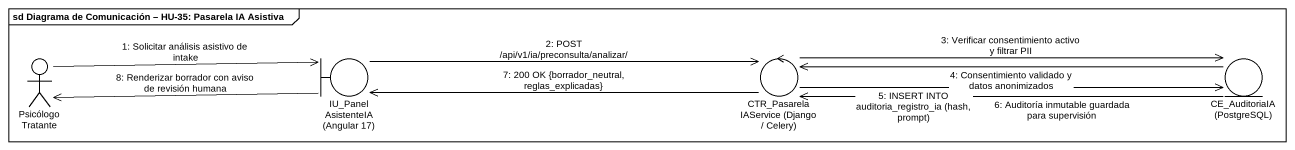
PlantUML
@startuml
mainframe sd Diagrama de Comunicación – HU-35: Pasarela IA Asistiva
actor "Psicólogo Tratante" as Psicólogo_Tratante
boundary "IU_PanelAsistenteIA (Angular 17)" as IU_PanelAsistenteIA_Angular
control "CTR_PasarelaIAService (Django / Celery)" as CTR_PasarelaIAService
entity "CE_AuditoriaIA (PostgreSQL)" as CE_AuditoriaIA_PostgreSQL
Psicólogo_Tratante -right-> IU_PanelAsistenteIA_Angular : 1: Solicitar análisis asistivo de intake
IU_PanelAsistenteIA_Angular -left-> Psicólogo_Tratante : 8: Renderizar borrador con aviso de revisión humana
IU_PanelAsistenteIA_Angular -right-> CTR_PasarelaIAService : 2: POST /api/v1/ia/preconsulta/analizar/
CTR_PasarelaIAService -left-> IU_PanelAsistenteIA_Angular : 7: 200 OK {borrador_neutral, reglas_explicadas}
CTR_PasarelaIAService -right-> CE_AuditoriaIA_PostgreSQL : 3: Verificar consentimiento activo y filtrar PII
CTR_PasarelaIAService -right-> CE_AuditoriaIA_PostgreSQL : 5: INSERT INTO auditoria_registro_ia (hash, prompt)
CE_AuditoriaIA_PostgreSQL -left-> CTR_PasarelaIAService : 4: Consentimiento validado y datos anonimizados
CE_AuditoriaIA_PostgreSQL -left-> CTR_PasarelaIAService : 6: Auditoría inmutable guardada para supervisión
@enduml
